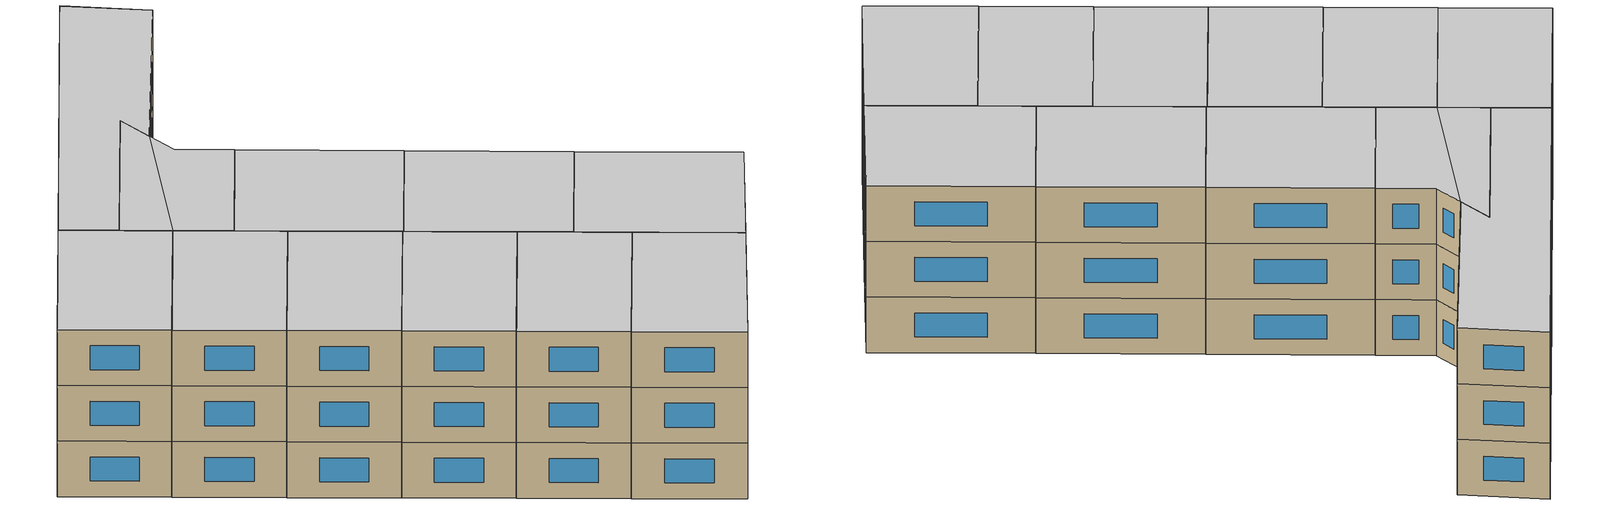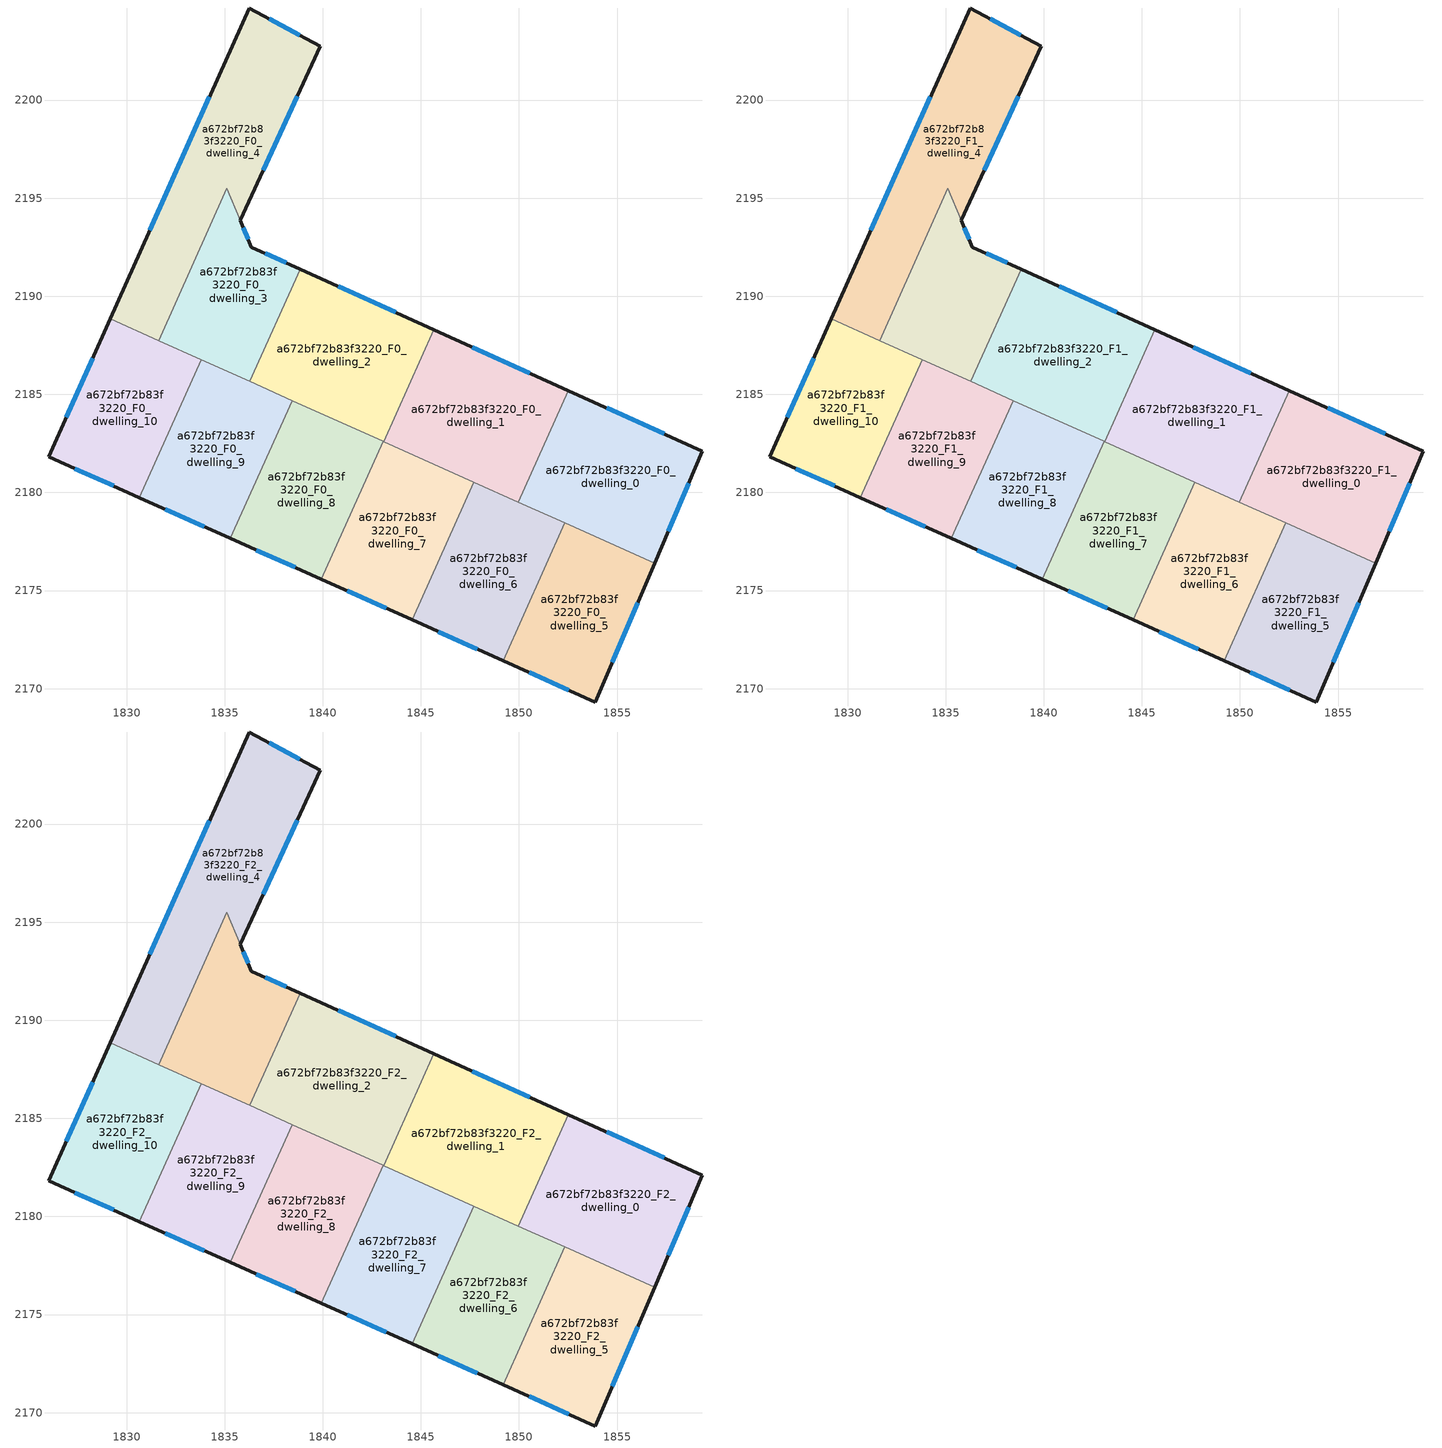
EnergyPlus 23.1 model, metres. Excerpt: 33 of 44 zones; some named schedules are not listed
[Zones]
a672bf72b83f3220_F0_dwelling_0
 floor ground (EU_floor_Construction): 1859.35,2182.11 1856.91,2176.4 1849.97,2179.51 1852.52,2185.19 z0
 wall outside (EU_wall_Construction): 1856.91,2176.4 1859.35,2182.11 1852.52,2185.19 z0:3
 wall to a672bf72b83f3220_F0_dwelling_1 (EU_wall_Construction): 1852.52,2185.19 1849.97,2179.51 z0:3
 wall to a672bf72b83f3220_F0_dwelling_5 (EU_wall_Construction): 1852.34,2178.45 1856.91,2176.4 z0:3
 wall to a672bf72b83f3220_F0_dwelling_6 (EU_wall_Construction): 1849.97,2179.51 1852.34,2178.45 z0:3
 window (EU_Window_Construction): 1857.4,2182.99 1854.47,2184.31 / 1857.61,2178.03 1858.65,2180.48 z0.86:2.14
a672bf72b83f3220_F0_dwelling_1
 floor ground (EU_floor_Construction): 1852.52,2185.19 1849.97,2179.51 1843.11,2182.59 1845.67,2188.29 z0
 wall outside (EU_wall_Construction): 1852.52,2185.19 1845.67,2188.29 z0:3
 wall to a672bf72b83f3220_F0_dwelling_2 (EU_wall_Construction): 1845.67,2188.29 1843.11,2182.59 z0:3
 wall to a672bf72b83f3220_F0_dwelling_7 (EU_wall_Construction): 1843.11,2182.59 1847.71,2180.53 z0:3
 wall to a672bf72b83f3220_F0_dwelling_6 (EU_wall_Construction): 1847.71,2180.53 1849.97,2179.51 z0:3
 window (EU_Window_Construction): 1850.56,2186.08 1847.63,2187.41 z0.86:2.14
a672bf72b83f3220_F0_dwelling_10
 floor ground (EU_floor_Construction): 1833.81,2186.76 1830.66,2179.74 1826.03,2181.81 1829.17,2188.84 z0
 wall outside (EU_wall_Construction): 1829.17,2188.84 1826.03,2181.81 1830.66,2179.74 z0:3
 wall to a672bf72b83f3220_F0_dwelling_9 (EU_wall_Construction): 1830.66,2179.74 1833.81,2186.76 z0:3
 wall to a672bf72b83f3220_F0_dwelling_4 (EU_wall_Construction): 1831.63,2187.74 1829.17,2188.84 z0:3
 wall to a672bf72b83f3220_F0_dwelling_3 (EU_wall_Construction): 1833.81,2186.76 1831.63,2187.74 z0:3
 window (EU_Window_Construction): 1827.35,2181.22 1829.33,2180.33 / 1828.27,2186.84 1826.93,2183.82 z0.86:2.14
a672bf72b83f3220_F0_dwelling_2
 floor ground (EU_floor_Construction): 1845.67,2188.29 1843.11,2182.59 1836.28,2185.66 1838.84,2191.38 z0
 wall outside (EU_wall_Construction): 1845.67,2188.29 1838.84,2191.38 z0:3
 wall to a672bf72b83f3220_F0_dwelling_3 (EU_wall_Construction): 1838.84,2191.38 1836.28,2185.66 z0:3
 wall to a672bf72b83f3220_F0_dwelling_8 (EU_wall_Construction): 1838.44,2184.69 1843.08,2182.61 z0:3
 wall to a672bf72b83f3220_F0_dwelling_7 (EU_wall_Construction): 1843.08,2182.61 1843.11,2182.59 z0:3
 wall to a672bf72b83f3220_F0_dwelling_9 (EU_wall_Construction): 1836.28,2185.66 1838.44,2184.69 z0:3
 window (EU_Window_Construction): 1843.72,2189.18 1840.79,2190.5 z0.86:2.14
a672bf72b83f3220_F0_dwelling_3
 floor ground (EU_floor_Construction): 1835.79,2193.88 1836.37,2192.5 1838.84,2191.38 1836.28,2185.66 1831.63,2187.74 1835.11,2195.5 z0
 wall outside (EU_wall_Construction): 1838.84,2191.38 1836.37,2192.5 1835.79,2193.88 z0:3
 wall to a672bf72b83f3220_F0_dwelling_4 (EU_wall_Construction): 1835.79,2193.88 1835.11,2195.5 1831.63,2187.74 z0:3
 wall to a672bf72b83f3220_F0_dwelling_9 (EU_wall_Construction): 1833.81,2186.76 1836.28,2185.66 z0:3
 window (EU_Window_Construction): 1836.2,2192.9 1835.96,2193.49 / 1838.14,2191.7 1837.08,2192.18 z0.86:2.14
a672bf72b83f3220_F0_dwelling_4
 floor ground (EU_floor_Construction): 1839.88,2202.74 1835.79,2193.88 1835.11,2195.5 1831.63,2187.74 1829.17,2188.84 1836.24,2204.69 z0
 wall outside (EU_wall_Construction): 1835.79,2193.88 1839.88,2202.74 1836.24,2204.69 1829.17,2188.84 z0:3
 window (EU_Window_Construction): 1834.22,2200.17 1831.19,2193.37 / 1838.84,2203.3 1837.28,2204.14 / 1836.96,2196.41 1838.71,2200.21 z0.86:2.14
a672bf72b83f3220_F0_dwelling_5
 floor ground (EU_floor_Construction): 1856.91,2176.4 1853.89,2169.32 1849.19,2171.43 1852.34,2178.45 z0
 wall outside (EU_wall_Construction): 1849.19,2171.43 1853.89,2169.32 1856.91,2176.4 z0:3
 wall to a672bf72b83f3220_F0_dwelling_6 (EU_wall_Construction): 1852.34,2178.45 1849.19,2171.43 z0:3
 window (EU_Window_Construction): 1854.75,2171.34 1856.05,2174.38 / 1850.53,2170.82 1852.55,2169.92 z0.86:2.14
a672bf72b83f3220_F0_dwelling_6
 floor ground (EU_floor_Construction): 1852.34,2178.45 1849.19,2171.43 1844.56,2173.5 1847.71,2180.53 z0
 wall outside (EU_wall_Construction): 1844.56,2173.5 1849.19,2171.43 z0:3
 wall to a672bf72b83f3220_F0_dwelling_7 (EU_wall_Construction): 1847.71,2180.53 1844.56,2173.5 z0:3
 window (EU_Window_Construction): 1845.88,2172.91 1847.87,2172.02 z0.86:2.14
a672bf72b83f3220_F0_dwelling_7
 floor ground (EU_floor_Construction): 1847.71,2180.53 1844.56,2173.5 1839.92,2175.58 1843.08,2182.61 z0
 wall outside (EU_wall_Construction): 1839.92,2175.58 1844.56,2173.5 z0:3
 wall to a672bf72b83f3220_F0_dwelling_8 (EU_wall_Construction): 1843.08,2182.61 1839.93,2175.58 z0:3
 window (EU_Window_Construction): 1841.25,2174.99 1843.23,2174.1 z0.86:2.14
a672bf72b83f3220_F0_dwelling_8
 floor ground (EU_floor_Construction): 1843.08,2182.61 1839.92,2175.58 1835.29,2177.66 1838.44,2184.68 z0
 wall outside (EU_wall_Construction): 1835.29,2177.66 1839.92,2175.58 z0:3
 wall to a672bf72b83f3220_F0_dwelling_9 (EU_wall_Construction): 1838.44,2184.68 1835.29,2177.66 z0:3
 window (EU_Window_Construction): 1836.61,2177.07 1838.6,2176.18 z0.86:2.14
a672bf72b83f3220_F0_dwelling_9
 floor ground (EU_floor_Construction): 1838.44,2184.68 1835.29,2177.66 1830.66,2179.74 1833.81,2186.76 z0
 wall outside (EU_wall_Construction): 1830.66,2179.74 1835.29,2177.66 z0:3
 window (EU_Window_Construction): 1831.98,2179.14 1833.97,2178.25 z0.86:2.14
a672bf72b83f3220_F1_dwelling_0
 floor to a672bf72b83f3220_F0_dwelling_0 (EU_floor_Construction): 1859.35,2182.11 1856.91,2176.4 1849.97,2179.51 1852.52,2185.19 z3
 wall outside (EU_wall_Construction): 1856.91,2176.4 1859.35,2182.11 1852.52,2185.19 z3:6
 wall to a672bf72b83f3220_F1_dwelling_1 (EU_wall_Construction): 1852.52,2185.19 1849.97,2179.51 z3:6
 wall to a672bf72b83f3220_F1_dwelling_5 (EU_wall_Construction): 1852.34,2178.45 1856.91,2176.4 z3:6
 wall to a672bf72b83f3220_F1_dwelling_6 (EU_wall_Construction): 1849.97,2179.51 1852.34,2178.45 z3:6
 window (EU_Window_Construction): 1857.4,2182.99 1854.47,2184.31 / 1857.61,2178.03 1858.65,2180.48 z3.86:5.14
a672bf72b83f3220_F1_dwelling_1
 floor to a672bf72b83f3220_F0_dwelling_1 (EU_floor_Construction): 1852.52,2185.19 1849.97,2179.51 1843.11,2182.59 1845.67,2188.29 z3
 wall outside (EU_wall_Construction): 1852.52,2185.19 1845.67,2188.29 z3:6
 wall to a672bf72b83f3220_F1_dwelling_2 (EU_wall_Construction): 1845.67,2188.29 1843.11,2182.59 z3:6
 wall to a672bf72b83f3220_F1_dwelling_7 (EU_wall_Construction): 1843.11,2182.59 1847.71,2180.53 z3:6
 wall to a672bf72b83f3220_F1_dwelling_6 (EU_wall_Construction): 1847.71,2180.53 1849.97,2179.51 z3:6
 window (EU_Window_Construction): 1850.56,2186.08 1847.63,2187.41 z3.86:5.14
a672bf72b83f3220_F1_dwelling_10
 floor to a672bf72b83f3220_F0_dwelling_10 (EU_floor_Construction): 1833.81,2186.76 1830.66,2179.74 1826.03,2181.81 1829.17,2188.84 z3
 wall outside (EU_wall_Construction): 1829.17,2188.84 1826.03,2181.81 1830.66,2179.74 z3:6
 wall to a672bf72b83f3220_F1_dwelling_9 (EU_wall_Construction): 1830.66,2179.74 1833.81,2186.76 z3:6
 wall to a672bf72b83f3220_F1_dwelling_4 (EU_wall_Construction): 1831.63,2187.74 1829.17,2188.84 z3:6
 wall to a672bf72b83f3220_F1_dwelling_3 (EU_wall_Construction): 1833.81,2186.76 1831.63,2187.74 z3:6
 window (EU_Window_Construction): 1827.35,2181.22 1829.33,2180.33 / 1828.27,2186.84 1826.93,2183.82 z3.86:5.14
a672bf72b83f3220_F1_dwelling_2
 floor to a672bf72b83f3220_F0_dwelling_2 (EU_floor_Construction): 1845.67,2188.29 1843.11,2182.59 1836.28,2185.66 1838.84,2191.38 z3
 wall outside (EU_wall_Construction): 1845.67,2188.29 1838.84,2191.38 z3:6
 wall to a672bf72b83f3220_F1_dwelling_3 (EU_wall_Construction): 1838.84,2191.38 1836.28,2185.66 z3:6
 wall to a672bf72b83f3220_F1_dwelling_8 (EU_wall_Construction): 1838.44,2184.69 1843.08,2182.61 z3:6
 wall to a672bf72b83f3220_F1_dwelling_7 (EU_wall_Construction): 1843.08,2182.61 1843.11,2182.59 z3:6
 wall to a672bf72b83f3220_F1_dwelling_9 (EU_wall_Construction): 1836.28,2185.66 1838.44,2184.69 z3:6
 window (EU_Window_Construction): 1843.72,2189.18 1840.79,2190.5 z3.86:5.14
a672bf72b83f3220_F1_dwelling_3
 floor to a672bf72b83f3220_F0_dwelling_3 (EU_floor_Construction): 1835.11,2195.5 1835.79,2193.88 1835.79,2193.87 1833.81,2186.76 1831.63,2187.74 z3; 1838.84,2191.38 1836.28,2185.66 1833.81,2186.76 1835.79,2193.87 1836.37,2192.5 z3
 wall outside (EU_wall_Construction): 1838.84,2191.38 1836.37,2192.5 1835.79,2193.88 z3:6
 wall to a672bf72b83f3220_F1_dwelling_4 (EU_wall_Construction): 1835.79,2193.88 1835.11,2195.5 1831.63,2187.74 z3:6
 wall to a672bf72b83f3220_F1_dwelling_9 (EU_wall_Construction): 1833.81,2186.76 1836.28,2185.66 z3:6
 window (EU_Window_Construction): 1836.2,2192.9 1835.96,2193.49 / 1838.14,2191.7 1837.08,2192.18 z3.86:5.14
a672bf72b83f3220_F1_dwelling_4
 floor to a672bf72b83f3220_F0_dwelling_4 (EU_floor_Construction): 1839.88,2202.74 1835.79,2193.88 1835.11,2195.5 1831.63,2187.74 1829.17,2188.84 1836.24,2204.69 z3
 wall outside (EU_wall_Construction): 1835.79,2193.88 1839.88,2202.74 1836.24,2204.69 1829.17,2188.84 z3:6
 window (EU_Window_Construction): 1834.22,2200.17 1831.19,2193.37 / 1838.84,2203.3 1837.28,2204.14 / 1836.96,2196.41 1838.71,2200.21 z3.86:5.14
a672bf72b83f3220_F1_dwelling_5
 floor to a672bf72b83f3220_F0_dwelling_5 (EU_floor_Construction): 1856.91,2176.4 1853.89,2169.32 1849.19,2171.43 1852.34,2178.45 z3
 wall outside (EU_wall_Construction): 1849.19,2171.43 1853.89,2169.32 1856.91,2176.4 z3:6
 wall to a672bf72b83f3220_F1_dwelling_6 (EU_wall_Construction): 1852.34,2178.45 1849.19,2171.43 z3:6
 window (EU_Window_Construction): 1854.75,2171.34 1856.05,2174.38 / 1850.53,2170.82 1852.55,2169.92 z3.86:5.14
a672bf72b83f3220_F1_dwelling_6
 floor to a672bf72b83f3220_F0_dwelling_6 (EU_floor_Construction): 1852.34,2178.45 1849.19,2171.43 1844.56,2173.5 1847.71,2180.53 z3
 wall outside (EU_wall_Construction): 1844.56,2173.5 1849.19,2171.43 z3:6
 wall to a672bf72b83f3220_F1_dwelling_7 (EU_wall_Construction): 1847.71,2180.53 1844.56,2173.5 z3:6
 window (EU_Window_Construction): 1845.88,2172.91 1847.87,2172.02 z3.86:5.14
a672bf72b83f3220_F1_dwelling_7
 floor to a672bf72b83f3220_F0_dwelling_7 (EU_floor_Construction): 1847.71,2180.53 1844.56,2173.5 1839.92,2175.58 1843.07,2182.61 z3
 wall outside (EU_wall_Construction): 1839.92,2175.58 1844.56,2173.5 z3:6
 wall to a672bf72b83f3220_F1_dwelling_8 (EU_wall_Construction): 1843.08,2182.61 1839.93,2175.58 z3:6
 window (EU_Window_Construction): 1841.25,2174.99 1843.23,2174.1 z3.86:5.14
a672bf72b83f3220_F1_dwelling_8
 floor to a672bf72b83f3220_F0_dwelling_8 (EU_floor_Construction): 1843.07,2182.61 1839.92,2175.58 1835.29,2177.66 1838.44,2184.68 z3
 wall outside (EU_wall_Construction): 1835.29,2177.66 1839.92,2175.58 z3:6
 wall to a672bf72b83f3220_F1_dwelling_9 (EU_wall_Construction): 1838.44,2184.68 1835.29,2177.66 z3:6
 window (EU_Window_Construction): 1836.61,2177.07 1838.6,2176.18 z3.86:5.14
a672bf72b83f3220_F1_dwelling_9
 floor to a672bf72b83f3220_F0_dwelling_9 (EU_floor_Construction): 1838.44,2184.68 1835.29,2177.66 1830.66,2179.74 1833.81,2186.76 z3
 wall outside (EU_wall_Construction): 1830.66,2179.74 1835.29,2177.66 z3:6
 window (EU_Window_Construction): 1831.98,2179.14 1833.97,2178.25 z3.86:5.14
a672bf72b83f3220_F2_dwelling_0
 floor to a672bf72b83f3220_F1_dwelling_0 (EU_floor_Construction): 1859.35,2182.11 1856.91,2176.4 1849.97,2179.51 1852.52,2185.19 z6
 wall outside (EU_wall_Construction): 1856.91,2176.4 1859.35,2182.11 1852.52,2185.19 z6:9
 wall to a672bf72b83f3220_F2_dwelling_1 (EU_wall_Construction): 1852.52,2185.19 1849.97,2179.51 z6:9
 wall to a672bf72b83f3220_F2_dwelling_5 (EU_wall_Construction): 1852.34,2178.45 1856.91,2176.4 z6:9
 wall to a672bf72b83f3220_F2_dwelling_6 (EU_wall_Construction): 1849.97,2179.51 1852.34,2178.45 z6:9
 window (EU_Window_Construction): 1857.4,2182.99 1854.47,2184.31 / 1857.61,2178.03 1858.65,2180.48 z6.86:8.14
 ceiling to a672bf72b83f3220_F3_dwelling_0 (EU_floor_Construction): 1856.91,2176.4 1859.35,2182.11 1852.52,2185.19 1849.97,2179.51 z9
a672bf72b83f3220_F2_dwelling_1
 floor to a672bf72b83f3220_F1_dwelling_1 (EU_floor_Construction): 1852.52,2185.19 1849.97,2179.51 1843.11,2182.59 1845.67,2188.29 z6
 wall outside (EU_wall_Construction): 1852.52,2185.19 1845.67,2188.29 z6:9
 wall to a672bf72b83f3220_F2_dwelling_2 (EU_wall_Construction): 1845.67,2188.29 1843.11,2182.59 z6:9
 wall to a672bf72b83f3220_F2_dwelling_7 (EU_wall_Construction): 1843.11,2182.59 1847.71,2180.53 z6:9
 wall to a672bf72b83f3220_F2_dwelling_6 (EU_wall_Construction): 1847.71,2180.53 1849.97,2179.51 z6:9
 window (EU_Window_Construction): 1850.56,2186.08 1847.63,2187.41 z6.86:8.14
 ceiling to a672bf72b83f3220_F3_dwelling_1 (EU_floor_Construction): 1849.97,2179.51 1852.52,2185.19 1845.67,2188.29 1843.11,2182.59 z9
a672bf72b83f3220_F2_dwelling_10
 floor to a672bf72b83f3220_F1_dwelling_10 (EU_floor_Construction): 1833.81,2186.76 1830.66,2179.74 1826.03,2181.81 1829.17,2188.84 z6
 wall outside (EU_wall_Construction): 1829.17,2188.84 1826.03,2181.81 1830.66,2179.74 z6:9
 wall to a672bf72b83f3220_F2_dwelling_9 (EU_wall_Construction): 1830.66,2179.74 1833.81,2186.76 z6:9
 wall to a672bf72b83f3220_F2_dwelling_4 (EU_wall_Construction): 1831.63,2187.74 1829.17,2188.84 z6:9
 wall to a672bf72b83f3220_F2_dwelling_3 (EU_wall_Construction): 1833.81,2186.76 1831.63,2187.74 z6:9
 window (EU_Window_Construction): 1827.35,2181.22 1829.33,2180.33 / 1828.27,2186.84 1826.93,2183.82 z6.86:8.14
 ceiling to a672bf72b83f3220_F3_dwelling_10 (EU_floor_Construction): 1830.66,2179.74 1833.81,2186.76 1829.17,2188.84 1826.03,2181.81 z9
a672bf72b83f3220_F2_dwelling_2
 floor to a672bf72b83f3220_F1_dwelling_2 (EU_floor_Construction): 1845.67,2188.29 1843.11,2182.59 1836.28,2185.66 1838.84,2191.38 z6
 wall outside (EU_wall_Construction): 1845.67,2188.29 1838.84,2191.38 z6:9
 wall to a672bf72b83f3220_F2_dwelling_3 (EU_wall_Construction): 1838.84,2191.38 1836.28,2185.66 z6:9
 wall to a672bf72b83f3220_F2_dwelling_8 (EU_wall_Construction): 1838.44,2184.69 1843.08,2182.61 z6:9
 wall to a672bf72b83f3220_F2_dwelling_7 (EU_wall_Construction): 1843.08,2182.61 1843.11,2182.59 z6:9
 wall to a672bf72b83f3220_F2_dwelling_9 (EU_wall_Construction): 1836.28,2185.66 1838.44,2184.69 z6:9
 window (EU_Window_Construction): 1843.72,2189.18 1840.79,2190.5 z6.86:8.14
 ceiling to a672bf72b83f3220_F3_dwelling_2 (EU_floor_Construction): 1843.11,2182.59 1845.67,2188.29 1838.84,2191.38 1836.28,2185.66 z9
a672bf72b83f3220_F2_dwelling_3
 floor to a672bf72b83f3220_F1_dwelling_3 (EU_floor_Construction): 1835.11,2195.5 1835.79,2193.88 1835.79,2193.87 1833.81,2186.76 1831.63,2187.74 z6; 1838.84,2191.38 1836.28,2185.66 1833.81,2186.76 1835.79,2193.87 1836.37,2192.5 z6
 wall outside (EU_wall_Construction): 1838.84,2191.38 1836.37,2192.5 1835.79,2193.88 z6:9
 wall to a672bf72b83f3220_F2_dwelling_4 (EU_wall_Construction): 1835.79,2193.88 1835.11,2195.5 1831.63,2187.74 z6:9
 wall to a672bf72b83f3220_F2_dwelling_9 (EU_wall_Construction): 1833.81,2186.76 1836.28,2185.66 z6:9
 window (EU_Window_Construction): 1836.2,2192.9 1835.96,2193.49 / 1838.14,2191.7 1837.08,2192.18 z6.86:8.14
 ceiling to a672bf72b83f3220_F3_dwelling_3 (EU_floor_Construction): 1833.81,2186.76 1835.79,2193.87 1835.79,2193.88 1835.11,2195.5 1831.63,2187.74 z9; 1836.28,2185.66 1838.84,2191.38 1836.37,2192.5 1835.79,2193.87 1833.81,2186.76 z9
a672bf72b83f3220_F2_dwelling_4
 floor to a672bf72b83f3220_F1_dwelling_4 (EU_floor_Construction): 1839.88,2202.74 1835.79,2193.88 1835.11,2195.5 1831.63,2187.74 1829.17,2188.84 1836.24,2204.69 z6
 wall outside (EU_wall_Construction): 1835.79,2193.88 1839.88,2202.74 1836.24,2204.69 1829.17,2188.84 z6:9
 window (EU_Window_Construction): 1834.22,2200.17 1831.19,2193.37 / 1838.84,2203.3 1837.28,2204.14 / 1836.96,2196.41 1838.71,2200.21 z6.86:8.14
 ceiling to a672bf72b83f3220_F3_dwelling_4 (EU_floor_Construction): 1835.79,2193.88 1839.88,2202.74 1836.24,2204.69 1829.17,2188.84 1831.63,2187.74 1835.11,2195.5 z9
a672bf72b83f3220_F2_dwelling_5
 floor to a672bf72b83f3220_F1_dwelling_5 (EU_floor_Construction): 1856.91,2176.4 1853.89,2169.32 1849.19,2171.43 1852.34,2178.45 z6
 wall outside (EU_wall_Construction): 1849.19,2171.43 1853.89,2169.32 1856.91,2176.4 z6:9
 wall to a672bf72b83f3220_F2_dwelling_6 (EU_wall_Construction): 1852.34,2178.45 1849.19,2171.43 z6:9
 window (EU_Window_Construction): 1854.75,2171.34 1856.05,2174.38 / 1850.53,2170.82 1852.55,2169.92 z6.86:8.14
 ceiling to a672bf72b83f3220_F3_dwelling_5 (EU_floor_Construction): 1853.89,2169.32 1856.91,2176.4 1852.34,2178.45 1849.19,2171.43 z9
a672bf72b83f3220_F2_dwelling_6
 floor to a672bf72b83f3220_F1_dwelling_6 (EU_floor_Construction): 1852.34,2178.45 1849.19,2171.43 1844.56,2173.5 1847.71,2180.53 z6
 wall outside (EU_wall_Construction): 1844.56,2173.5 1849.19,2171.43 z6:9
 wall to a672bf72b83f3220_F2_dwelling_7 (EU_wall_Construction): 1847.71,2180.53 1844.56,2173.5 z6:9
 window (EU_Window_Construction): 1845.88,2172.91 1847.87,2172.02 z6.86:8.14
 ceiling to a672bf72b83f3220_F3_dwelling_6 (EU_floor_Construction): 1849.19,2171.43 1852.34,2178.45 1847.71,2180.53 1844.56,2173.5 z9
a672bf72b83f3220_F2_dwelling_7
 floor to a672bf72b83f3220_F1_dwelling_7 (EU_floor_Construction): 1847.71,2180.53 1844.56,2173.5 1839.92,2175.58 1843.07,2182.61 z6
 wall outside (EU_wall_Construction): 1839.92,2175.58 1844.56,2173.5 z6:9
 wall to a672bf72b83f3220_F2_dwelling_8 (EU_wall_Construction): 1843.08,2182.61 1839.93,2175.58 z6:9
 window (EU_Window_Construction): 1841.25,2174.99 1843.23,2174.1 z6.86:8.14
 ceiling to a672bf72b83f3220_F3_dwelling_7 (EU_floor_Construction): 1844.56,2173.5 1847.71,2180.53 1843.07,2182.61 1839.92,2175.58 z9
a672bf72b83f3220_F2_dwelling_8
 floor to a672bf72b83f3220_F1_dwelling_8 (EU_floor_Construction): 1843.07,2182.61 1839.92,2175.58 1835.29,2177.66 1838.44,2184.68 z6
 wall outside (EU_wall_Construction): 1835.29,2177.66 1839.92,2175.58 z6:9
 wall to a672bf72b83f3220_F2_dwelling_9 (EU_wall_Construction): 1838.44,2184.68 1835.29,2177.66 z6:9
 window (EU_Window_Construction): 1836.61,2177.07 1838.6,2176.18 z6.86:8.14
 ceiling to a672bf72b83f3220_F3_dwelling_8 (EU_floor_Construction): 1839.92,2175.58 1843.07,2182.61 1838.44,2184.68 1835.29,2177.66 z9
a672bf72b83f3220_F2_dwelling_9
 floor to a672bf72b83f3220_F1_dwelling_9 (EU_floor_Construction): 1838.44,2184.68 1835.29,2177.66 1830.66,2179.74 1833.81,2186.76 z6
 wall outside (EU_wall_Construction): 1830.66,2179.74 1835.29,2177.66 z6:9
 window (EU_Window_Construction): 1831.98,2179.14 1833.97,2178.25 z6.86:8.14
 ceiling to a672bf72b83f3220_F3_dwelling_9 (EU_floor_Construction): 1835.29,2177.66 1838.44,2184.68 1833.81,2186.76 1830.66,2179.74 z9
[Building]
EU S2 Campaign: North Axis=0; Terrain=City; Solar Distribution=FullExterior
[Site:Location]
Helsinki-Vantaa.AP: Latitude=60.317; Longitude=24.963; Time Zone=2; Elevation=54.6
[SizingPeriod:WeatherFileDays]
AnnualSizingPeriod: Begin Month=1; Begin Day of Month=1; End Month=12; End Day of Month=31; Day of Week for Start Day=Monday; Use Weather File Daylight Saving Period=No; Use Weather File Rain and Snow Indicators=No
[MATERIAL]
EU_InternalMass_Material: Roughness=MediumRough; Thickness=0.1; Conductivity=1; Density=1800; Specific Heat=900; Thermal Absorptance=0.9; Solar Absorptance=0.7; Visible Absorptance=0.7
[MATERIAL:NOMASS] Roughness=MediumRough; Thermal Absorptance=0.9; Solar Absorptance=0.7; Visible Absorptance=0.7
Name | Thermal Resistance
EU_wall_NoMass | 1.10183
EU_floor_NoMass | 1.70606
[WINDOWMATERIAL:SIMPLEGLAZINGSYSTEM]
EU_Window_SimpleGlazing: UFactor=3.11035; Solar Heat Gain Coefficient=0.8; Visible Transmittance=0.8
[CONSTRUCTION]
EU_wall_Construction: EU_wall_NoMass
EU_floor_Construction: EU_floor_NoMass
EU_Window_Construction: EU_Window_SimpleGlazing
EU_InternalMass_Construction: EU_InternalMass_Material
[ZONE] Type=1; Multiplier=1; Ceiling Height=autocalculate; Floor Area=autocalculate; Part of Total Floor Area=Yes
Name | Volume
a672bf72b83f3220_F0_dwelling_0; a672bf72b83f3220_F1_dwelling_0; a672bf72b83f3220_F2_dwelling_0 | 140.741
a672bf72b83f3220_F0_dwelling_1; a672bf72b83f3220_F1_dwelling_1; a672bf72b83f3220_F2_dwelling_1 | 140.75
a672bf72b83f3220_F0_dwelling_10; a672bf72b83f3220_F1_dwelling_10; a672bf72b83f3220_F2_dwelling_10 | 117.3
a672bf72b83f3220_F0_dwelling_2; a672bf72b83f3220_F1_dwelling_2; a672bf72b83f3220_F2_dwelling_2 | 140.729
a672bf72b83f3220_F0_dwelling_3; a672bf72b83f3220_F1_dwelling_3; a672bf72b83f3220_F2_dwelling_3 | 103.8
a672bf72b83f3220_F0_dwelling_4; a672bf72b83f3220_F1_dwelling_4; a672bf72b83f3220_F2_dwelling_4 | 177.676
a672bf72b83f3220_F0_dwelling_5; a672bf72b83f3220_F1_dwelling_5; a672bf72b83f3220_F2_dwelling_5 | 117.295
a672bf72b83f3220_F0_dwelling_6; a672bf72b83f3220_F1_dwelling_6; a672bf72b83f3220_F2_dwelling_6 | 117.277
a672bf72b83f3220_F0_dwelling_7; a672bf72b83f3220_F1_dwelling_7; a672bf72b83f3220_F2_dwelling_7 | 117.297
a672bf72b83f3220_F0_dwelling_8; a672bf72b83f3220_F1_dwelling_8; a672bf72b83f3220_F2_dwelling_8 | 117.312
a672bf72b83f3220_F0_dwelling_9 | 117.29
a672bf72b83f3220_F1_dwelling_9; a672bf72b83f3220_F2_dwelling_9 | 117.292
[INTERNALMASS] Construction=EU_InternalMass_Construction
Name | Zone or ZoneList | Surface Area
a672bf72b83f3220_F0_dwelling_0_EU_InternalMass | a672bf72b83f3220_F0_dwelling_0 | 46.9136
a672bf72b83f3220_F0_dwelling_1_EU_InternalMass | a672bf72b83f3220_F0_dwelling_1 | 46.9163
a672bf72b83f3220_F0_dwelling_2_EU_InternalMass | a672bf72b83f3220_F0_dwelling_2 | 46.9094
a672bf72b83f3220_F0_dwelling_3_EU_InternalMass | a672bf72b83f3220_F0_dwelling_3 | 34.6041
a672bf72b83f3220_F0_dwelling_4_EU_InternalMass | a672bf72b83f3220_F0_dwelling_4 | 59.2304
a672bf72b83f3220_F0_dwelling_5_EU_InternalMass | a672bf72b83f3220_F0_dwelling_5 | 39.0984
a672bf72b83f3220_F0_dwelling_6_EU_InternalMass | a672bf72b83f3220_F0_dwelling_6 | 39.0924
a672bf72b83f3220_F0_dwelling_7_EU_InternalMass | a672bf72b83f3220_F0_dwelling_7 | 39.0988
a672bf72b83f3220_F0_dwelling_8_EU_InternalMass | a672bf72b83f3220_F0_dwelling_8 | 39.1041
a672bf72b83f3220_F0_dwelling_9_EU_InternalMass | a672bf72b83f3220_F0_dwelling_9 | 39.0971
a672bf72b83f3220_F0_dwelling_10_EU_InternalMass | a672bf72b83f3220_F0_dwelling_10 | 39.1002
a672bf72b83f3220_F1_dwelling_0_EU_InternalMass | a672bf72b83f3220_F1_dwelling_0 | 46.9136
a672bf72b83f3220_F1_dwelling_1_EU_InternalMass | a672bf72b83f3220_F1_dwelling_1 | 46.9163
a672bf72b83f3220_F1_dwelling_2_EU_InternalMass | a672bf72b83f3220_F1_dwelling_2 | 46.9094
a672bf72b83f3220_F1_dwelling_3_EU_InternalMass | a672bf72b83f3220_F1_dwelling_3 | 34.6041
a672bf72b83f3220_F1_dwelling_4_EU_InternalMass | a672bf72b83f3220_F1_dwelling_4 | 59.2304
a672bf72b83f3220_F1_dwelling_5_EU_InternalMass | a672bf72b83f3220_F1_dwelling_5 | 39.0984
a672bf72b83f3220_F1_dwelling_6_EU_InternalMass | a672bf72b83f3220_F1_dwelling_6 | 39.0924
a672bf72b83f3220_F1_dwelling_7_EU_InternalMass | a672bf72b83f3220_F1_dwelling_7 | 39.0988
a672bf72b83f3220_F1_dwelling_8_EU_InternalMass | a672bf72b83f3220_F1_dwelling_8 | 39.1041
a672bf72b83f3220_F1_dwelling_9_EU_InternalMass | a672bf72b83f3220_F1_dwelling_9 | 39.0971
a672bf72b83f3220_F1_dwelling_10_EU_InternalMass | a672bf72b83f3220_F1_dwelling_10 | 39.1002
a672bf72b83f3220_F2_dwelling_0_EU_InternalMass | a672bf72b83f3220_F2_dwelling_0 | 46.9136
a672bf72b83f3220_F2_dwelling_1_EU_InternalMass | a672bf72b83f3220_F2_dwelling_1 | 46.9163
a672bf72b83f3220_F2_dwelling_2_EU_InternalMass | a672bf72b83f3220_F2_dwelling_2 | 46.9094
a672bf72b83f3220_F2_dwelling_3_EU_InternalMass | a672bf72b83f3220_F2_dwelling_3 | 34.6041
a672bf72b83f3220_F2_dwelling_4_EU_InternalMass | a672bf72b83f3220_F2_dwelling_4 | 59.2304
a672bf72b83f3220_F2_dwelling_5_EU_InternalMass | a672bf72b83f3220_F2_dwelling_5 | 39.0984
a672bf72b83f3220_F2_dwelling_6_EU_InternalMass | a672bf72b83f3220_F2_dwelling_6 | 39.0924
a672bf72b83f3220_F2_dwelling_7_EU_InternalMass | a672bf72b83f3220_F2_dwelling_7 | 39.0988
a672bf72b83f3220_F2_dwelling_8_EU_InternalMass | a672bf72b83f3220_F2_dwelling_8 | 39.1041
a672bf72b83f3220_F2_dwelling_9_EU_InternalMass | a672bf72b83f3220_F2_dwelling_9 | 39.0971
a672bf72b83f3220_F2_dwelling_10_EU_InternalMass | a672bf72b83f3220_F2_dwelling_10 | 39.1002
[OTHEREQUIPMENT] Fuel Type=Electricity; Design Level Calculation Method=Watts/Area; Power per Zone Floor Area=1; Fraction Latent=0; Fraction Radiant=0; Fraction Lost=0; Carbon Dioxide Generation Rate=0; EndUse Subcategory=EU_Step8_InternalGains
Name | Zone or ZoneList or Space or SpaceList | Schedule
EU_Step8_InternalGain_a672bf72b83f3220_F0_dwelling_0_f000 | a672bf72b83f3220_F0_dwelling_0 | EU_Step8_GainSchedule_a672bf72b83f3220_F0_dwelling_0_f000
EU_Step8_InternalGain_a672bf72b83f3220_F0_dwelling_1_f000 | a672bf72b83f3220_F0_dwelling_1 | EU_Step8_GainSchedule_a672bf72b83f3220_F0_dwelling_1_f000
EU_Step8_InternalGain_a672bf72b83f3220_F0_dwelling_2_f000 | a672bf72b83f3220_F0_dwelling_2 | EU_Step8_GainSchedule_a672bf72b83f3220_F0_dwelling_2_f000
EU_Step8_InternalGain_a672bf72b83f3220_F0_dwelling_3_f000 | a672bf72b83f3220_F0_dwelling_3 | EU_Step8_GainSchedule_a672bf72b83f3220_F0_dwelling_3_f000
EU_Step8_InternalGain_a672bf72b83f3220_F0_dwelling_4_f000 | a672bf72b83f3220_F0_dwelling_4 | EU_Step8_GainSchedule_a672bf72b83f3220_F0_dwelling_4_f000
EU_Step8_InternalGain_a672bf72b83f3220_F0_dwelling_5_f000 | a672bf72b83f3220_F0_dwelling_5 | EU_Step8_GainSchedule_a672bf72b83f3220_F0_dwelling_5_f000
EU_Step8_InternalGain_a672bf72b83f3220_F0_dwelling_6_f000 | a672bf72b83f3220_F0_dwelling_6 | EU_Step8_GainSchedule_a672bf72b83f3220_F0_dwelling_6_f000
EU_Step8_InternalGain_a672bf72b83f3220_F0_dwelling_7_f000 | a672bf72b83f3220_F0_dwelling_7 | EU_Step8_GainSchedule_a672bf72b83f3220_F0_dwelling_7_f000
EU_Step8_InternalGain_a672bf72b83f3220_F0_dwelling_8_f000 | a672bf72b83f3220_F0_dwelling_8 | EU_Step8_GainSchedule_a672bf72b83f3220_F0_dwelling_8_f000
EU_Step8_InternalGain_a672bf72b83f3220_F0_dwelling_9_f000 | a672bf72b83f3220_F0_dwelling_9 | EU_Step8_GainSchedule_a672bf72b83f3220_F0_dwelling_9_f000
EU_Step8_InternalGain_a672bf72b83f3220_F0_dwelling_10_f000 | a672bf72b83f3220_F0_dwelling_10 | EU_Step8_GainSchedule_a672bf72b83f3220_F0_dwelling_10_f000
EU_Step8_InternalGain_a672bf72b83f3220_F1_dwelling_0_f000 | a672bf72b83f3220_F1_dwelling_0 | EU_Step8_GainSchedule_a672bf72b83f3220_F1_dwelling_0_f000
EU_Step8_InternalGain_a672bf72b83f3220_F1_dwelling_1_f000 | a672bf72b83f3220_F1_dwelling_1 | EU_Step8_GainSchedule_a672bf72b83f3220_F1_dwelling_1_f000
EU_Step8_InternalGain_a672bf72b83f3220_F1_dwelling_2_f000 | a672bf72b83f3220_F1_dwelling_2 | EU_Step8_GainSchedule_a672bf72b83f3220_F1_dwelling_2_f000
EU_Step8_InternalGain_a672bf72b83f3220_F1_dwelling_3_f000 | a672bf72b83f3220_F1_dwelling_3 | EU_Step8_GainSchedule_a672bf72b83f3220_F1_dwelling_3_f000
EU_Step8_InternalGain_a672bf72b83f3220_F1_dwelling_4_f000 | a672bf72b83f3220_F1_dwelling_4 | EU_Step8_GainSchedule_a672bf72b83f3220_F1_dwelling_4_f000
EU_Step8_InternalGain_a672bf72b83f3220_F1_dwelling_5_f000 | a672bf72b83f3220_F1_dwelling_5 | EU_Step8_GainSchedule_a672bf72b83f3220_F1_dwelling_5_f000
EU_Step8_InternalGain_a672bf72b83f3220_F1_dwelling_6_f000 | a672bf72b83f3220_F1_dwelling_6 | EU_Step8_GainSchedule_a672bf72b83f3220_F1_dwelling_6_f000
EU_Step8_InternalGain_a672bf72b83f3220_F1_dwelling_7_f000 | a672bf72b83f3220_F1_dwelling_7 | EU_Step8_GainSchedule_a672bf72b83f3220_F1_dwelling_7_f000
EU_Step8_InternalGain_a672bf72b83f3220_F1_dwelling_8_f000 | a672bf72b83f3220_F1_dwelling_8 | EU_Step8_GainSchedule_a672bf72b83f3220_F1_dwelling_8_f000
EU_Step8_InternalGain_a672bf72b83f3220_F1_dwelling_9_f000 | a672bf72b83f3220_F1_dwelling_9 | EU_Step8_GainSchedule_a672bf72b83f3220_F1_dwelling_9_f000
EU_Step8_InternalGain_a672bf72b83f3220_F1_dwelling_10_f000 | a672bf72b83f3220_F1_dwelling_10 | EU_Step8_GainSchedule_a672bf72b83f3220_F1_dwelling_10_f000
EU_Step8_InternalGain_a672bf72b83f3220_F2_dwelling_0_f000 | a672bf72b83f3220_F2_dwelling_0 | EU_Step8_GainSchedule_a672bf72b83f3220_F2_dwelling_0_f000
EU_Step8_InternalGain_a672bf72b83f3220_F2_dwelling_1_f000 | a672bf72b83f3220_F2_dwelling_1 | EU_Step8_GainSchedule_a672bf72b83f3220_F2_dwelling_1_f000
EU_Step8_InternalGain_a672bf72b83f3220_F2_dwelling_2_f000 | a672bf72b83f3220_F2_dwelling_2 | EU_Step8_GainSchedule_a672bf72b83f3220_F2_dwelling_2_f000
EU_Step8_InternalGain_a672bf72b83f3220_F2_dwelling_3_f000 | a672bf72b83f3220_F2_dwelling_3 | EU_Step8_GainSchedule_a672bf72b83f3220_F2_dwelling_3_f000
EU_Step8_InternalGain_a672bf72b83f3220_F2_dwelling_4_f000 | a672bf72b83f3220_F2_dwelling_4 | EU_Step8_GainSchedule_a672bf72b83f3220_F2_dwelling_4_f000
EU_Step8_InternalGain_a672bf72b83f3220_F2_dwelling_5_f000 | a672bf72b83f3220_F2_dwelling_5 | EU_Step8_GainSchedule_a672bf72b83f3220_F2_dwelling_5_f000
EU_Step8_InternalGain_a672bf72b83f3220_F2_dwelling_6_f000 | a672bf72b83f3220_F2_dwelling_6 | EU_Step8_GainSchedule_a672bf72b83f3220_F2_dwelling_6_f000
EU_Step8_InternalGain_a672bf72b83f3220_F2_dwelling_7_f000 | a672bf72b83f3220_F2_dwelling_7 | EU_Step8_GainSchedule_a672bf72b83f3220_F2_dwelling_7_f000
EU_Step8_InternalGain_a672bf72b83f3220_F2_dwelling_8_f000 | a672bf72b83f3220_F2_dwelling_8 | EU_Step8_GainSchedule_a672bf72b83f3220_F2_dwelling_8_f000
EU_Step8_InternalGain_a672bf72b83f3220_F2_dwelling_9_f000 | a672bf72b83f3220_F2_dwelling_9 | EU_Step8_GainSchedule_a672bf72b83f3220_F2_dwelling_9_f000
EU_Step8_InternalGain_a672bf72b83f3220_F2_dwelling_10_f000 | a672bf72b83f3220_F2_dwelling_10 | EU_Step8_GainSchedule_a672bf72b83f3220_F2_dwelling_10_f000
[ZONEVENTILATION:DESIGNFLOWRATE] Schedule=EU_AlwaysOn; Design Flow Rate Calculation Method=AirChanges/Hour; Air Changes per Hour=0.756316; Ventilation Type=Natural; Fan Pressure Rise=0; Fan Total Efficiency=1; Constant Term Coefficient=1; Temperature Term Coefficient=0; Velocity Term Coefficient=0; Velocity Squared Term Coefficient=0; Minimum Indoor Temperature=-100; Maximum Indoor Temperature=100; Delta Temperature=-100; Minimum Outdoor Temperature=-100; Maximum Outdoor Temperature=100; Maximum Wind Speed=40
Name | Zone or ZoneList or Space or SpaceList
EU_ConstantAir_a672bf72b83f3220_F0_dwelling_0 | a672bf72b83f3220_F0_dwelling_0
EU_ConstantAir_a672bf72b83f3220_F0_dwelling_1 | a672bf72b83f3220_F0_dwelling_1
EU_ConstantAir_a672bf72b83f3220_F0_dwelling_2 | a672bf72b83f3220_F0_dwelling_2
EU_ConstantAir_a672bf72b83f3220_F0_dwelling_3 | a672bf72b83f3220_F0_dwelling_3
EU_ConstantAir_a672bf72b83f3220_F0_dwelling_4 | a672bf72b83f3220_F0_dwelling_4
EU_ConstantAir_a672bf72b83f3220_F0_dwelling_5 | a672bf72b83f3220_F0_dwelling_5
EU_ConstantAir_a672bf72b83f3220_F0_dwelling_6 | a672bf72b83f3220_F0_dwelling_6
EU_ConstantAir_a672bf72b83f3220_F0_dwelling_7 | a672bf72b83f3220_F0_dwelling_7
EU_ConstantAir_a672bf72b83f3220_F0_dwelling_8 | a672bf72b83f3220_F0_dwelling_8
EU_ConstantAir_a672bf72b83f3220_F0_dwelling_9 | a672bf72b83f3220_F0_dwelling_9
EU_ConstantAir_a672bf72b83f3220_F0_dwelling_10 | a672bf72b83f3220_F0_dwelling_10
EU_ConstantAir_a672bf72b83f3220_F1_dwelling_0 | a672bf72b83f3220_F1_dwelling_0
EU_ConstantAir_a672bf72b83f3220_F1_dwelling_1 | a672bf72b83f3220_F1_dwelling_1
EU_ConstantAir_a672bf72b83f3220_F1_dwelling_2 | a672bf72b83f3220_F1_dwelling_2
EU_ConstantAir_a672bf72b83f3220_F1_dwelling_3 | a672bf72b83f3220_F1_dwelling_3
EU_ConstantAir_a672bf72b83f3220_F1_dwelling_4 | a672bf72b83f3220_F1_dwelling_4
EU_ConstantAir_a672bf72b83f3220_F1_dwelling_5 | a672bf72b83f3220_F1_dwelling_5
EU_ConstantAir_a672bf72b83f3220_F1_dwelling_6 | a672bf72b83f3220_F1_dwelling_6
EU_ConstantAir_a672bf72b83f3220_F1_dwelling_7 | a672bf72b83f3220_F1_dwelling_7
EU_ConstantAir_a672bf72b83f3220_F1_dwelling_8 | a672bf72b83f3220_F1_dwelling_8
EU_ConstantAir_a672bf72b83f3220_F1_dwelling_9 | a672bf72b83f3220_F1_dwelling_9
EU_ConstantAir_a672bf72b83f3220_F1_dwelling_10 | a672bf72b83f3220_F1_dwelling_10
EU_ConstantAir_a672bf72b83f3220_F2_dwelling_0 | a672bf72b83f3220_F2_dwelling_0
EU_ConstantAir_a672bf72b83f3220_F2_dwelling_1 | a672bf72b83f3220_F2_dwelling_1
EU_ConstantAir_a672bf72b83f3220_F2_dwelling_2 | a672bf72b83f3220_F2_dwelling_2
EU_ConstantAir_a672bf72b83f3220_F2_dwelling_3 | a672bf72b83f3220_F2_dwelling_3
EU_ConstantAir_a672bf72b83f3220_F2_dwelling_4 | a672bf72b83f3220_F2_dwelling_4
EU_ConstantAir_a672bf72b83f3220_F2_dwelling_5 | a672bf72b83f3220_F2_dwelling_5
EU_ConstantAir_a672bf72b83f3220_F2_dwelling_6 | a672bf72b83f3220_F2_dwelling_6
EU_ConstantAir_a672bf72b83f3220_F2_dwelling_7 | a672bf72b83f3220_F2_dwelling_7
EU_ConstantAir_a672bf72b83f3220_F2_dwelling_8 | a672bf72b83f3220_F2_dwelling_8
EU_ConstantAir_a672bf72b83f3220_F2_dwelling_9 | a672bf72b83f3220_F2_dwelling_9
EU_ConstantAir_a672bf72b83f3220_F2_dwelling_10 | a672bf72b83f3220_F2_dwelling_10
[HVACTEMPLATE:ZONE:IDEALLOADSAIRSYSTEM] System Availability Schedule=EU_AlwaysOn; Maximum Heating Supply Air Temperature=50; Minimum Cooling Supply Air Temperature=13; Maximum Heating Supply Air Humidity Ratio=0.0156; Minimum Cooling Supply Air Humidity Ratio=0.0077; Heating Limit=NoLimit; Cooling Limit=NoLimit; Heating Availability Schedule=EU_AlwaysOn; Cooling Availability Schedule=EU_CoolingOff; Dehumidification Control Type=ConstantSensibleHeatRatio; Cooling Sensible Heat Ratio=0.7; Dehumidification Setpoint=60; Humidification Control Type=None; Humidification Setpoint=30; Outdoor Air Method=None; Outdoor Air Flow Rate per Person=0.00944; Outdoor Air Flow Rate per Zone Floor Area=0; Outdoor Air Flow Rate per Zone=0; Demand Controlled Ventilation Type=None; Outdoor Air Economizer Type=NoEconomizer; Heat Recovery Type=None; Sensible Heat Recovery Effectiveness=0.7; Latent Heat Recovery Effectiveness=0.65
Name | Template Thermostat
a672bf72b83f3220_F0_dwelling_0 | EU_HeatOnly_a672bf72b83f3220_F0_dwelling_0
a672bf72b83f3220_F0_dwelling_1 | EU_HeatOnly_a672bf72b83f3220_F0_dwelling_1
a672bf72b83f3220_F0_dwelling_2 | EU_HeatOnly_a672bf72b83f3220_F0_dwelling_2
a672bf72b83f3220_F0_dwelling_3 | EU_HeatOnly_a672bf72b83f3220_F0_dwelling_3
a672bf72b83f3220_F0_dwelling_4 | EU_HeatOnly_a672bf72b83f3220_F0_dwelling_4
a672bf72b83f3220_F0_dwelling_5 | EU_HeatOnly_a672bf72b83f3220_F0_dwelling_5
a672bf72b83f3220_F0_dwelling_6 | EU_HeatOnly_a672bf72b83f3220_F0_dwelling_6
a672bf72b83f3220_F0_dwelling_7 | EU_HeatOnly_a672bf72b83f3220_F0_dwelling_7
a672bf72b83f3220_F0_dwelling_8 | EU_HeatOnly_a672bf72b83f3220_F0_dwelling_8
a672bf72b83f3220_F0_dwelling_9 | EU_HeatOnly_a672bf72b83f3220_F0_dwelling_9
a672bf72b83f3220_F0_dwelling_10 | EU_HeatOnly_a672bf72b83f3220_F0_dwelling_10
a672bf72b83f3220_F1_dwelling_0 | EU_HeatOnly_a672bf72b83f3220_F1_dwelling_0
a672bf72b83f3220_F1_dwelling_1 | EU_HeatOnly_a672bf72b83f3220_F1_dwelling_1
a672bf72b83f3220_F1_dwelling_2 | EU_HeatOnly_a672bf72b83f3220_F1_dwelling_2
a672bf72b83f3220_F1_dwelling_3 | EU_HeatOnly_a672bf72b83f3220_F1_dwelling_3
a672bf72b83f3220_F1_dwelling_4 | EU_HeatOnly_a672bf72b83f3220_F1_dwelling_4
a672bf72b83f3220_F1_dwelling_5 | EU_HeatOnly_a672bf72b83f3220_F1_dwelling_5
a672bf72b83f3220_F1_dwelling_6 | EU_HeatOnly_a672bf72b83f3220_F1_dwelling_6
a672bf72b83f3220_F1_dwelling_7 | EU_HeatOnly_a672bf72b83f3220_F1_dwelling_7
a672bf72b83f3220_F1_dwelling_8 | EU_HeatOnly_a672bf72b83f3220_F1_dwelling_8
a672bf72b83f3220_F1_dwelling_9 | EU_HeatOnly_a672bf72b83f3220_F1_dwelling_9
a672bf72b83f3220_F1_dwelling_10 | EU_HeatOnly_a672bf72b83f3220_F1_dwelling_10
a672bf72b83f3220_F2_dwelling_0 | EU_HeatOnly_a672bf72b83f3220_F2_dwelling_0
a672bf72b83f3220_F2_dwelling_1 | EU_HeatOnly_a672bf72b83f3220_F2_dwelling_1
a672bf72b83f3220_F2_dwelling_2 | EU_HeatOnly_a672bf72b83f3220_F2_dwelling_2
a672bf72b83f3220_F2_dwelling_3 | EU_HeatOnly_a672bf72b83f3220_F2_dwelling_3
a672bf72b83f3220_F2_dwelling_4 | EU_HeatOnly_a672bf72b83f3220_F2_dwelling_4
a672bf72b83f3220_F2_dwelling_5 | EU_HeatOnly_a672bf72b83f3220_F2_dwelling_5
a672bf72b83f3220_F2_dwelling_6 | EU_HeatOnly_a672bf72b83f3220_F2_dwelling_6
a672bf72b83f3220_F2_dwelling_7 | EU_HeatOnly_a672bf72b83f3220_F2_dwelling_7
a672bf72b83f3220_F2_dwelling_8 | EU_HeatOnly_a672bf72b83f3220_F2_dwelling_8
a672bf72b83f3220_F2_dwelling_9 | EU_HeatOnly_a672bf72b83f3220_F2_dwelling_9
a672bf72b83f3220_F2_dwelling_10 | EU_HeatOnly_a672bf72b83f3220_F2_dwelling_10
[SIZING:ZONE] Zone Cooling Design Supply Air Temperature Input Method=SupplyAirTemperature; Zone Cooling Design Supply Air Temperature=13; Zone Heating Design Supply Air Temperature Input Method=SupplyAirTemperature; Zone Heating Design Supply Air Temperature=50; Zone Cooling Design Supply Air Humidity Ratio=0.008; Zone Heating Design Supply Air Humidity Ratio=0.008; Cooling Design Air Flow Method=DesignDay; Cooling Design Air Flow Rate=0; Cooling Minimum Air Flow per Zone Floor Area=0.000762; Cooling Minimum Air Flow=0; Cooling Minimum Air Flow Fraction=0.2; Heating Design Air Flow Method=DesignDay; Heating Design Air Flow Rate=0; Heating Maximum Air Flow per Zone Floor Area=0.002032; Heating Maximum Air Flow=0.141576; Heating Maximum Air Flow Fraction=0.3; Account for Dedicated Outdoor Air System=No; Dedicated Outdoor Air System Control Strategy=NeutralSupplyAir; Dedicated Outdoor Air Low Setpoint Temperature for Design=autosize; Dedicated Outdoor Air High Setpoint Temperature for Design=autosize; Zone Load Sizing Method=Sensible Load Only No Latent Load; Zone Latent Cooling Design Supply Air Humidity Ratio Input Method=HumidityRatioDifference; Zone Cooling Design Supply Air Humidity Ratio Difference=0.005; Zone Latent Heating Design Supply Air Humidity Ratio Input Method=HumidityRatioDifference; Zone Humidification Design Supply Air Humidity Ratio Difference=0.005
a672bf72b83f3220_F0_dwelling_0; a672bf72b83f3220_F0_dwelling_1; a672bf72b83f3220_F0_dwelling_2; a672bf72b83f3220_F0_dwelling_3; a672bf72b83f3220_F0_dwelling_4; a672bf72b83f3220_F0_dwelling_5; a672bf72b83f3220_F0_dwelling_6; a672bf72b83f3220_F0_dwelling_7; a672bf72b83f3220_F0_dwelling_8; a672bf72b83f3220_F0_dwelling_9; a672bf72b83f3220_F0_dwelling_10; a672bf72b83f3220_F1_dwelling_0; a672bf72b83f3220_F1_dwelling_1; a672bf72b83f3220_F1_dwelling_2; a672bf72b83f3220_F1_dwelling_3; a672bf72b83f3220_F1_dwelling_4; a672bf72b83f3220_F1_dwelling_5; a672bf72b83f3220_F1_dwelling_6; a672bf72b83f3220_F1_dwelling_7; a672bf72b83f3220_F1_dwelling_8; a672bf72b83f3220_F1_dwelling_9; a672bf72b83f3220_F1_dwelling_10; a672bf72b83f3220_F2_dwelling_0; a672bf72b83f3220_F2_dwelling_1; a672bf72b83f3220_F2_dwelling_2; a672bf72b83f3220_F2_dwelling_3; a672bf72b83f3220_F2_dwelling_4; a672bf72b83f3220_F2_dwelling_5; a672bf72b83f3220_F2_dwelling_6; a672bf72b83f3220_F2_dwelling_7; a672bf72b83f3220_F2_dwelling_8; a672bf72b83f3220_F2_dwelling_9; a672bf72b83f3220_F2_dwelling_10
[SCHEDULE:FILE] Column Number=1; Rows to Skip at Top=0; Number of Hours of Data=8760; Column Separator=Comma; Interpolate to Timestep=No; Minutes per Item=60; Adjust Schedule for Daylight Savings=Yes
Name | File
EU_Step8_GainSchedule_a672bf72b83f3220_F0_dwelling_0_f000 | ../../schedules/a672bf72b83f3220/a672bf72b83f3220_F0_dwelling_0_f000_gain.csv
EU_Step8_GainSchedule_a672bf72b83f3220_F0_dwelling_1_f000 | ../../schedules/a672bf72b83f3220/a672bf72b83f3220_F0_dwelling_1_f000_gain.csv
EU_Step8_GainSchedule_a672bf72b83f3220_F0_dwelling_2_f000 | ../../schedules/a672bf72b83f3220/a672bf72b83f3220_F0_dwelling_2_f000_gain.csv
EU_Step8_GainSchedule_a672bf72b83f3220_F0_dwelling_3_f000 | ../../schedules/a672bf72b83f3220/a672bf72b83f3220_F0_dwelling_3_f000_gain.csv
EU_Step8_GainSchedule_a672bf72b83f3220_F0_dwelling_4_f000 | ../../schedules/a672bf72b83f3220/a672bf72b83f3220_F0_dwelling_4_f000_gain.csv
EU_Step8_GainSchedule_a672bf72b83f3220_F0_dwelling_5_f000 | ../../schedules/a672bf72b83f3220/a672bf72b83f3220_F0_dwelling_5_f000_gain.csv
EU_Step8_GainSchedule_a672bf72b83f3220_F0_dwelling_6_f000 | ../../schedules/a672bf72b83f3220/a672bf72b83f3220_F0_dwelling_6_f000_gain.csv
EU_Step8_GainSchedule_a672bf72b83f3220_F0_dwelling_7_f000 | ../../schedules/a672bf72b83f3220/a672bf72b83f3220_F0_dwelling_7_f000_gain.csv
EU_Step8_GainSchedule_a672bf72b83f3220_F0_dwelling_8_f000 | ../../schedules/a672bf72b83f3220/a672bf72b83f3220_F0_dwelling_8_f000_gain.csv
EU_Step8_GainSchedule_a672bf72b83f3220_F0_dwelling_9_f000 | ../../schedules/a672bf72b83f3220/a672bf72b83f3220_F0_dwelling_9_f000_gain.csv
EU_Step8_GainSchedule_a672bf72b83f3220_F0_dwelling_10_f000 | ../../schedules/a672bf72b83f3220/a672bf72b83f3220_F0_dwelling_10_f000_gain.csv
EU_Step8_GainSchedule_a672bf72b83f3220_F1_dwelling_0_f000 | ../../schedules/a672bf72b83f3220/a672bf72b83f3220_F1_dwelling_0_f000_gain.csv
EU_Step8_GainSchedule_a672bf72b83f3220_F1_dwelling_1_f000 | ../../schedules/a672bf72b83f3220/a672bf72b83f3220_F1_dwelling_1_f000_gain.csv
EU_Step8_GainSchedule_a672bf72b83f3220_F1_dwelling_2_f000 | ../../schedules/a672bf72b83f3220/a672bf72b83f3220_F1_dwelling_2_f000_gain.csv
EU_Step8_GainSchedule_a672bf72b83f3220_F1_dwelling_3_f000 | ../../schedules/a672bf72b83f3220/a672bf72b83f3220_F1_dwelling_3_f000_gain.csv
EU_Step8_GainSchedule_a672bf72b83f3220_F1_dwelling_4_f000 | ../../schedules/a672bf72b83f3220/a672bf72b83f3220_F1_dwelling_4_f000_gain.csv
EU_Step8_GainSchedule_a672bf72b83f3220_F1_dwelling_5_f000 | ../../schedules/a672bf72b83f3220/a672bf72b83f3220_F1_dwelling_5_f000_gain.csv
EU_Step8_GainSchedule_a672bf72b83f3220_F1_dwelling_6_f000 | ../../schedules/a672bf72b83f3220/a672bf72b83f3220_F1_dwelling_6_f000_gain.csv
EU_Step8_GainSchedule_a672bf72b83f3220_F1_dwelling_7_f000 | ../../schedules/a672bf72b83f3220/a672bf72b83f3220_F1_dwelling_7_f000_gain.csv
EU_Step8_GainSchedule_a672bf72b83f3220_F1_dwelling_8_f000 | ../../schedules/a672bf72b83f3220/a672bf72b83f3220_F1_dwelling_8_f000_gain.csv
EU_Step8_GainSchedule_a672bf72b83f3220_F1_dwelling_9_f000 | ../../schedules/a672bf72b83f3220/a672bf72b83f3220_F1_dwelling_9_f000_gain.csv
EU_Step8_GainSchedule_a672bf72b83f3220_F1_dwelling_10_f000 | ../../schedules/a672bf72b83f3220/a672bf72b83f3220_F1_dwelling_10_f000_gain.csv
EU_Step8_GainSchedule_a672bf72b83f3220_F2_dwelling_0_f000 | ../../schedules/a672bf72b83f3220/a672bf72b83f3220_F2_dwelling_0_f000_gain.csv
EU_Step8_GainSchedule_a672bf72b83f3220_F2_dwelling_1_f000 | ../../schedules/a672bf72b83f3220/a672bf72b83f3220_F2_dwelling_1_f000_gain.csv
EU_Step8_GainSchedule_a672bf72b83f3220_F2_dwelling_2_f000 | ../../schedules/a672bf72b83f3220/a672bf72b83f3220_F2_dwelling_2_f000_gain.csv
EU_Step8_GainSchedule_a672bf72b83f3220_F2_dwelling_3_f000 | ../../schedules/a672bf72b83f3220/a672bf72b83f3220_F2_dwelling_3_f000_gain.csv
EU_Step8_GainSchedule_a672bf72b83f3220_F2_dwelling_4_f000 | ../../schedules/a672bf72b83f3220/a672bf72b83f3220_F2_dwelling_4_f000_gain.csv
